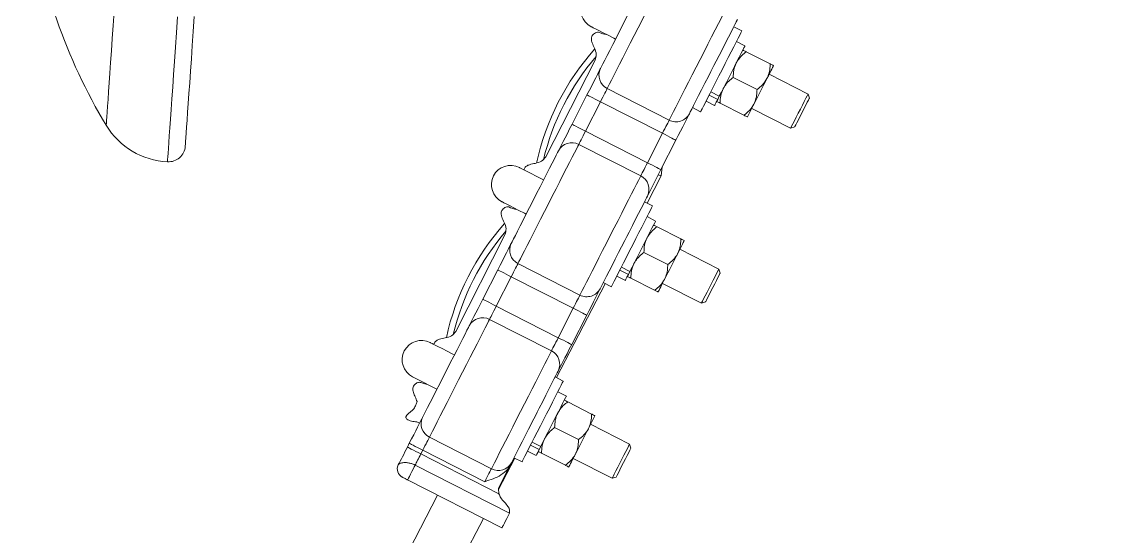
# Model space of a CAD drawing. Header units: millimetres. Extents: x 1587714 to 3094800, y -694377 to -413614.
# Drawn here: x 2355689.5 to 2356054.1, y -551231.3 to -551060.9 of the extents above; entities that cross this region are included whole.
import ezdxf

# ---------------------------------------------------------------- set-up
doc = ezdxf.new("R2010")
doc.units = ezdxf.units.MM

# ---------------------------------------------------------------- blocks, each defined once
blk = doc.blocks.new('poste RT1 vista lateral')
at = {"color": 7, "linetype": 'Continuous', "lineweight": 15}
for p, q in [((1463.4273, 7681.7324), (1460.7542, 7683.0943)), ((1464.4567, 7676.759), (1461.6278, 7678.201)), ((1464.9022, 7674.8364), (1472.778, 7670.8233)), ((1398.6631, 7640.1198), (1414.9348, 7672.0545)), ((1485.3395, 7660.8593), (1472.4682, 7667.4178)), ((1460.5779, 7666.3496), (1468.4537, 7662.3366)), ((1407.2984, 7650.8448), (1412.2529, 7660.5685)), ((1418.9392, 7662.678), (1439.4223, 7652.2419)), ((1455.4482, 7659.0788), (1452.6193, 7660.5208)), ((1455.9698, 7660.1031), (1453.1408, 7661.5441)), ((1455.9698, 7660.1031), (1455.4482, 7659.0788)), ((1485.7765, 7659.5147), (1485.3395, 7660.8593)), ((1416.7078, 7658.2987), (1411.7535, 7648.5751)), ((1416.7078, 7658.2987), (1437.191, 7647.8627)), ((1447.1346, 7656.3637), (1449.8076, 7655.0019)), ((1451.6071, 7658.5343), (1454.436, 7657.0923)), ((1456.2537, 7657.8629), (1464.1295, 7653.8498)), ((1466.7025, 7656.1015), (1479.5738, 7649.544)), ((1479.5738, 7649.544), (1480.9188, 7649.9808)), ((1411.7535, 7648.5751), (1432.2366, 7638.139)), ((1432.2366, 7638.139), (1437.191, 7647.8627)), ((1441.646, 7645.592), (1436.6916, 7635.8683)), ((1409.5221, 7644.1958), (1430.0053, 7633.7597)), ((1436.7784, 7633.7893), (1437.1489, 7636.7657)), ((1432.0908, 7624.7475), (1436.7784, 7633.7893)), ((1433.9179, 7623.8167), (1431.2449, 7625.1786)), ((1434.9474, 7618.8443), (1432.1185, 7620.2853)), ((1435.3928, 7616.9207), (1443.2686, 7612.9076)), ((1368.8476, 7582.3319), (1385.1193, 7614.2676)), ((1455.83, 7602.9437), (1442.9588, 7609.5021)), ((1431.0686, 7608.434), (1438.9444, 7604.4209)), ((1377.7991, 7592.9492), (1382.7536, 7602.6728)), ((1389.4399, 7604.7823), (1409.923, 7594.3463)), ((1425.9388, 7601.1631), (1423.1098, 7602.6051)), ((1426.4605, 7602.1874), (1423.6315, 7603.6284)), ((1426.4605, 7602.1874), (1425.9388, 7601.1631)), ((1456.2671, 7601.599), (1455.83, 7602.9437)), ((1387.2085, 7600.4031), (1382.2542, 7590.6794)), ((1387.2085, 7600.4031), (1407.6917, 7589.967)), ((1402.171, 7567.0416), (1418.2816, 7598.1143)), ((1417.6251, 7598.449), (1420.2982, 7597.0871)), ((1422.0976, 7600.6186), (1424.9266, 7599.1766)), ((1426.7443, 7599.9472), (1434.6201, 7595.9342)), ((1437.1931, 7598.1867), (1450.0644, 7591.6283)), ((1382.2542, 7590.6794), (1402.7373, 7580.2433)), ((1450.0644, 7591.6283), (1451.4094, 7592.0651)), ((1402.7373, 7580.2433), (1407.6917, 7589.967)), ((1412.1468, 7587.6963), (1407.1923, 7577.9727)), ((1380.0228, 7586.3001), (1400.506, 7575.8641)), ((1404.4085, 7565.902), (1401.7355, 7567.2638)), ((1405.438, 7560.9286), (1402.6091, 7562.3696)), ((1405.8835, 7559.005), (1413.7593, 7554.992)), ((1355.9638, 7552.4266), (1356.9066, 7551.9459)), ((1401.5592, 7550.5183), (1409.435, 7546.5052)), ((1426.3207, 7545.0289), (1413.4494, 7551.5864)), ((1360.1574, 7547.313), (1380.6406, 7536.876)), ((1352.8758, 7544.0352), (1353.5193, 7545.2979)), ((1396.4294, 7543.2484), (1393.6005, 7544.6894)), ((1396.951, 7544.2717), (1394.1221, 7545.7137)), ((1396.951, 7544.2717), (1396.4294, 7543.2484)), ((1426.7578, 7543.6833), (1426.3207, 7545.0289)), ((1357.9744, 7543.0281), (1357.3309, 7541.7645)), ((1357.3309, 7541.7645), (1383.1288, 7528.62)), ((1357.9744, 7543.0281), (1378.4575, 7532.5911)), ((1382.9779, 7530.0238), (1388.3618, 7540.4084)), ((1388.1158, 7540.5333), (1390.7889, 7539.1715)), ((1392.5883, 7542.7029), (1395.4173, 7541.2619)), ((1397.235, 7542.0315), (1405.1108, 7538.0185)), ((1407.6837, 7540.271), (1420.5551, 7533.7126)), ((1355.4524, 7538.0785), (1386.59, 7522.2123)), ((1386.8437, 7538.0366), (1382.9579, 7530.4101)), ((1384.1359, 7517.3085), (1352.9629, 7533.1919)), ((1420.5551, 7533.7126), (1421.9, 7534.1494)), ((1382.9579, 7530.4101), (1382.9479, 7530.3032)), ((1383.1288, 7528.62), (1382.9479, 7530.3032)), ((1362.8574, 7528.1508), (1310.9331, 7428.0045)), ((1386.59, 7522.2123), (1386.4051, 7521.7621)), ((1326.0251, 7420.1796), (1378.0049, 7520.4327))]:
    blk.add_line(p, q, dxfattribs=at)
at = {"color": 5, "linetype": 'Continuous', "lineweight": 15, "flags": 128}
for points in [[(1273.5753, 7638.4614), (1273.5877, 7638.6387), (1273.6248, 7639.1699), (1273.6867, 7640.054), (1273.773, 7641.288), (1273.8835, 7642.8683), (1274.0179, 7644.7918), (1274.1759, 7647.0511), (1274.3571, 7649.6413), (1274.5608, 7652.5557), (1274.7867, 7655.7839), (1275.0338, 7659.3192), (1275.3018, 7663.151), (1275.5897, 7667.268), (1275.8968, 7671.6597), (1276.2222, 7676.3136), (1276.565, 7681.2165), (1276.9243, 7686.3539)], [(1279.447, 7643.5645), (1279.4595, 7643.7428), (1279.4969, 7644.2778), (1279.5591, 7645.1676), (1279.646, 7646.4102), (1279.7573, 7648.001), (1279.8926, 7649.936), (1280.0515, 7652.2095), (1280.2336, 7654.814), (1280.4385, 7657.7427), (1280.6653, 7660.9871), (1280.9136, 7664.5377), (1281.1825, 7668.3829), (1281.4713, 7672.5132), (1281.7791, 7676.9145), (1282.105, 7681.576), (1282.4482, 7686.4827)]]:
    blk.add_lwpolyline(points, dxfattribs=at)
at = {"color": 8, "linetype": 'Continuous', "lineweight": 15, "flags": 128}
blk.add_lwpolyline([(1253.3283, 7650.5024), (1253.3407, 7650.6798), (1253.3778, 7651.2101), (1253.4396, 7652.0932), (1253.5257, 7653.3253), (1253.636, 7654.9027), (1253.7702, 7656.8215), (1253.9278, 7659.075), (1254.1083, 7661.6576), (1254.3113, 7664.5596), (1254.536, 7667.7725), (1254.7818, 7671.2878), (1255.048, 7675.0948), (1255.3337, 7679.1804), (1255.6381, 7683.5339), (1255.9602, 7688.1402)], dxfattribs=at)
at = {"color": 7, "linetype": 'Continuous', "lineweight": 15, "flags": 128}
for points in [[(1438.8046, 7701.6661), (1438.3697, 7700.8126), (1437.7819, 7699.6586), (1437.0506, 7698.2234), (1436.1879, 7696.5306), (1435.2077, 7694.607), (1434.126, 7692.4841), (1432.9605, 7690.1963), (1431.7301, 7687.7816), (1430.4549, 7685.2791), (1429.1557, 7682.729), (1427.8537, 7680.1732), (1426.5699, 7677.6545), (1425.3255, 7675.2121), (1424.1405, 7672.8861), (1423.0345, 7670.7156), (1422.0254, 7668.7348), (1421.1297, 7666.9772), (1420.3617, 7665.4704), (1419.7343, 7664.2382), (1419.2576, 7663.3027), (1418.9392, 7662.678)], [(1416.7163, 7669.3289), (1417.0173, 7669.9193), (1417.4846, 7670.8367), (1418.1081, 7672.0603), (1418.8739, 7673.5632), (1419.7648, 7675.3123), (1420.7614, 7677.2683), (1421.8413, 7679.3873), (1422.9809, 7681.6237), (1424.1546, 7683.9278), (1425.3365, 7686.2471), (1426.5005, 7688.5312), (1427.6207, 7690.7303), (1428.6723, 7692.7941), (1429.6319, 7694.6766), (1430.4783, 7696.3379), (1431.1927, 7697.7408), (1431.7593, 7698.8528), (1432.1656, 7699.65)], [(1439.4223, 7652.2419), (1439.7407, 7652.8666), (1440.2174, 7653.8022), (1440.8448, 7655.0333), (1441.6127, 7656.5402), (1442.5085, 7658.2987), (1443.5176, 7660.2786), (1444.6237, 7662.4501), (1445.8086, 7664.7751), (1447.053, 7667.2175), (1448.3367, 7669.7371), (1449.6388, 7672.292), (1450.9381, 7674.8421), (1452.2132, 7677.3446), (1453.4436, 7679.7602), (1454.6091, 7682.0471), (1455.6908, 7684.17), (1456.6709, 7686.0936), (1457.5338, 7687.7873), (1458.265, 7689.2226), (1458.8528, 7690.3756), (1459.2876, 7691.2291)], [(1461.9946, 7685.529), (1461.9264, 7685.3945), (1461.8619, 7685.2686), (1461.8014, 7685.1494), (1461.7447, 7685.0379), (1461.6922, 7684.9349), (1461.6436, 7684.8395), (1461.5991, 7684.7527), (1461.5588, 7684.6735)], [(1413.6393, 7683.1391), (1413.8017, 7683.0561), (1414.2866, 7682.8091), (1415.0868, 7682.4009), (1416.1908, 7681.8392), (1417.5823, 7681.1297), (1419.2413, 7680.2847), (1421.1434, 7679.3158), (1421.6684, 7679.0478)], [(1463.4273, 7681.7324), (1463.3494, 7681.5798), (1463.1137, 7681.1173), (1462.7258, 7680.3553), (1462.1947, 7679.3129), (1461.5329, 7678.014), (1460.7559, 7676.4891), (1459.8818, 7674.7744), (1458.9313, 7672.9081), (1457.9265, 7670.9359), (1456.891, 7668.9045), (1455.8491, 7666.8589), (1454.8252, 7664.8495), (1453.8433, 7662.9231), (1452.9265, 7661.1235), (1452.0962, 7659.4937), (1451.3719, 7658.0718), (1450.7704, 7656.8921), (1450.306, 7655.9803), (1449.9896, 7655.3595), (1449.8286, 7655.0429), (1449.8076, 7655.0019)], [(1461.5588, 7684.6735), (1461.1525, 7683.8763), (1460.5859, 7682.7643), (1459.8715, 7681.3614), (1459.025, 7679.7001), (1458.0655, 7677.8176), (1457.0138, 7675.7529), (1455.8937, 7673.5547), (1454.9643, 7671.7312)], [(1416.0276, 7681.3529), (1417.4382, 7680.773), (1418.6394, 7680.5909)], [(1464.4567, 7676.759), (1464.3799, 7676.6083), (1464.1431, 7676.1439), (1463.7545, 7675.3809), (1463.2263, 7674.3443), (1462.5757, 7673.0673), (1461.8238, 7671.592), (1460.9949, 7669.965), (1460.116, 7668.2398), (1459.2152, 7666.4727), (1458.3221, 7664.7189), (1457.4652, 7663.0375), (1456.6726, 7661.4821), (1455.9698, 7660.1031)], [(1454.9643, 7671.7312), (1454.218, 7670.2664), (1453.2322, 7668.3314)], [(1412.2529, 7660.5685), (1413.0364, 7662.1068), (1413.7965, 7663.5983), (1414.5102, 7664.9992), (1415.1561, 7666.2667), (1415.7148, 7667.3634), (1416.1696, 7668.256), (1416.5068, 7668.9179), (1416.7163, 7669.3289)], [(1453.2322, 7668.3314), (1452.374, 7666.6472), (1451.2345, 7664.4108), (1450.1546, 7662.2908), (1449.158, 7660.3358), (1448.2671, 7658.5867), (1447.5012, 7657.0837), (1446.8778, 7655.8602), (1446.4105, 7654.9428), (1446.1095, 7654.3524)], [(1473.9096, 7670.2464), (1473.8726, 7670.1739), (1473.7622, 7669.9574), (1473.5804, 7669.6007), (1473.3302, 7669.1096), (1473.016, 7668.4926), (1472.6431, 7667.7611), (1472.2177, 7666.9266), (1471.7475, 7666.0035)], [(1467.4231, 7657.5167), (1467.9305, 7658.5124), (1468.4661, 7659.5633), (1469.0209, 7660.6524), (1469.5854, 7661.7596), (1470.1497, 7662.8678), (1470.7045, 7663.9559), (1471.2401, 7665.0078), (1471.7475, 7666.0035)], [(1416.7078, 7658.2987), (1415.8388, 7658.7422), (1415.003, 7659.1675), (1414.2328, 7659.5604), (1413.5577, 7659.9038), (1413.0036, 7660.1861), (1412.592, 7660.3959), (1412.3384, 7660.5256), (1412.2529, 7660.5685)], [(1418.9392, 7662.678), (1418.8345, 7662.473), (1418.666, 7662.142), (1418.4386, 7661.6957), (1418.1592, 7661.1474), (1417.8364, 7660.5132), (1417.4796, 7659.8132), (1417.0995, 7659.0674), (1416.7078, 7658.2987)], [(1479.5738, 7649.544), (1479.6576, 7649.708), (1479.904, 7650.1915), (1480.2988, 7650.9669), (1480.8189, 7651.9873), (1481.4344, 7653.1956), (1482.1091, 7654.5193), (1482.8041, 7655.8831), (1483.4789, 7657.2077), (1484.0943, 7658.416), (1484.6144, 7659.4365), (1485.0093, 7660.2118), (1485.2557, 7660.6953), (1485.3395, 7660.8593), (1485.3395, 7660.8593)], [(1455.4482, 7659.0788), (1454.9717, 7658.1442), (1454.6402, 7657.4929), (1454.4643, 7657.1476), (1454.436, 7657.0923)], [(1465.261, 7653.2729), (1465.2981, 7653.3453), (1465.4084, 7653.5618), (1465.5902, 7653.9195), (1465.8404, 7654.4096), (1466.1546, 7655.0267), (1466.5276, 7655.7591), (1466.9529, 7656.5936), (1467.4231, 7657.5167)], [(1485.7765, 7659.5147), (1485.6938, 7659.3516), (1485.4511, 7658.8757), (1485.0651, 7658.1185), (1484.5621, 7657.1314), (1483.9763, 7655.9813), (1483.3476, 7654.7472), (1482.719, 7653.5141), (1482.1332, 7652.364), (1481.6302, 7651.377), (1481.2442, 7650.6197), (1481.0016, 7650.1429), (1480.9188, 7649.9808), (1480.9188, 7649.9808)], [(1446.1095, 7654.3524), (1445.9, 7653.9414), (1445.5628, 7653.2795), (1445.108, 7652.3869), (1444.5493, 7651.2902), (1443.9033, 7650.0227), (1443.1897, 7648.6218), (1442.4296, 7647.1303), (1441.646, 7645.592)], [(1402.835, 7642.0853), (1403.0444, 7642.4963), (1403.3817, 7643.1582), (1403.8364, 7644.0508), (1404.3952, 7645.1476), (1405.0412, 7646.415), (1405.7549, 7647.8159), (1406.5148, 7649.3075), (1407.2984, 7650.8448)], [(1411.7535, 7648.5751), (1410.8843, 7649.0185), (1410.0486, 7649.4439), (1409.2783, 7649.8368), (1408.6033, 7650.1801), (1408.0493, 7650.4624), (1407.6375, 7650.6722), (1407.384, 7650.8019), (1407.2984, 7650.8448)], [(1437.191, 7647.8627), (1437.5827, 7648.6313), (1437.9627, 7649.3771), (1438.3194, 7650.0771), (1438.6423, 7650.7103), (1438.9216, 7651.2587), (1439.1491, 7651.705), (1439.3177, 7652.036), (1439.4223, 7652.2419)], [(1411.7535, 7648.5751), (1411.3618, 7647.8064), (1410.9818, 7647.0606), (1410.625, 7646.3606), (1410.3021, 7645.7264), (1410.0228, 7645.179), (1409.7954, 7644.7327), (1409.6268, 7644.4018), (1409.5221, 7644.1958)], [(1441.646, 7645.592), (1441.5605, 7645.6358), (1441.3069, 7645.7646), (1440.8951, 7645.9744), (1440.3412, 7646.2567), (1439.6661, 7646.601), (1438.8959, 7646.9939), (1438.0601, 7647.4192), (1437.191, 7647.8627)], [(1387.217, 7611.4333), (1387.5104, 7612.0093), (1387.964, 7612.8991), (1388.568, 7614.0845), (1389.3096, 7615.5398), (1390.173, 7617.2345), (1391.1398, 7619.1323), (1392.1895, 7621.1922), (1393.2995, 7623.3704), (1394.4463, 7625.622), (1395.6056, 7627.8965), (1396.7524, 7630.1472), (1397.8625, 7632.3264), (1398.9121, 7634.3863), (1399.8789, 7636.2841), (1400.7424, 7637.9788), (1401.484, 7639.4341), (1402.088, 7640.6195), (1402.5416, 7641.5093), (1402.835, 7642.0853)], [(1409.5221, 7644.1958), (1409.2086, 7643.5807), (1408.7405, 7642.6623), (1408.1251, 7641.454), (1407.3723, 7639.9767), (1406.4941, 7638.2535), (1405.5043, 7636.3108), (1404.4188, 7634.1803), (1403.2547, 7631.8953), (1402.0307, 7629.493), (1400.7661, 7627.0115), (1399.481, 7624.4891), (1398.1959, 7621.9676), (1396.9314, 7619.4851), (1395.7073, 7617.0828), (1394.5432, 7614.7988), (1393.4577, 7612.6683), (1392.4679, 7610.7256), (1391.5897, 7609.0014), (1390.8369, 7607.5242), (1390.2215, 7606.3168), (1389.7534, 7605.3975), (1389.4399, 7604.7823)], [(1430.0053, 7633.7597), (1430.1099, 7633.9648), (1430.2785, 7634.2957), (1430.5059, 7634.742), (1430.7852, 7635.2904), (1431.1081, 7635.9236), (1431.4649, 7636.6246), (1431.8449, 7637.3694), (1432.2366, 7638.139)], [(1436.6916, 7635.8683), (1436.606, 7635.9122), (1436.3524, 7636.0419), (1435.9408, 7636.2517), (1435.3867, 7636.534), (1434.7116, 7636.8773), (1433.9414, 7637.2702), (1433.1058, 7637.6956), (1432.2366, 7638.139)], [(1397.9247, 7632.4484), (1397.3996, 7632.7155), (1395.4976, 7633.6854), (1393.8387, 7634.5303), (1392.4471, 7635.2389), (1391.3432, 7635.8016), (1390.5429, 7636.2097), (1390.058, 7636.4567), (1389.8956, 7636.5397)], [(1436.6916, 7635.8683), (1435.908, 7634.331), (1435.1479, 7632.8394), (1434.4342, 7631.4385), (1433.7884, 7630.1711), (1433.2296, 7629.0743), (1432.7748, 7628.1817), (1432.4376, 7627.5198), (1432.2282, 7627.1088)], [(1409.923, 7594.3463), (1410.2365, 7594.9614), (1410.7047, 7595.8798), (1411.32, 7597.0871), (1412.0728, 7598.5653), (1412.9511, 7600.2886), (1413.9409, 7602.2313), (1415.0264, 7604.3618), (1416.1905, 7606.6468), (1417.4145, 7609.0491), (1418.6791, 7611.5305), (1419.9641, 7614.053), (1421.2491, 7616.5745), (1422.5138, 7619.0569), (1423.7378, 7621.4592), (1424.9019, 7623.7433), (1425.9874, 7625.8738), (1426.9772, 7627.8164), (1427.8554, 7629.5407), (1428.6082, 7631.0179), (1429.2236, 7632.2253), (1429.6917, 7633.1446), (1430.0053, 7633.7597)], [(1432.2282, 7627.1088), (1431.9348, 7626.5328), (1431.4812, 7625.643), (1430.8772, 7624.4576), (1430.1356, 7623.0013), (1429.2721, 7621.3076), (1428.3053, 7619.4098), (1427.2557, 7617.3499), (1426.1456, 7615.1707), (1425.3854, 7613.6792)], [(1384.1299, 7625.2234), (1384.2923, 7625.1404), (1384.7773, 7624.8934), (1385.5775, 7624.4862), (1386.6814, 7623.9235), (1388.073, 7623.214), (1389.7318, 7622.3691), (1391.6339, 7621.4001), (1392.1591, 7621.1321)], [(1433.9179, 7623.8167), (1433.84, 7623.6641), (1433.6044, 7623.2016), (1433.2164, 7622.4406), (1432.6853, 7621.3982), (1432.0235, 7620.0993), (1431.2465, 7618.5744), (1430.3724, 7616.8587), (1429.4218, 7614.9933), (1428.417, 7613.0211), (1427.3816, 7610.9889), (1426.3397, 7608.9442), (1425.3158, 7606.9348), (1424.334, 7605.0074), (1423.4172, 7603.2078), (1422.5867, 7601.578), (1421.8624, 7600.157), (1421.261, 7598.9764), (1420.7967, 7598.0647), (1420.4802, 7597.4438), (1420.3191, 7597.1282), (1420.2982, 7597.0871)], [(1434.9474, 7618.8443), (1434.8704, 7618.6926), (1434.6338, 7618.2282), (1434.2451, 7617.4653), (1433.7168, 7616.4286), (1433.0663, 7615.1516), (1432.3145, 7613.6763), (1431.4856, 7612.0493), (1430.6066, 7610.3241), (1429.7059, 7608.557), (1428.8127, 7606.8041), (1427.9559, 7605.1219), (1427.1632, 7603.5664), (1426.4605, 7602.1874)], [(1425.3854, 7613.6792), (1424.7086, 7612.3507), (1423.6731, 7610.3184)], [(1382.7536, 7602.6728), (1383.5371, 7604.2111), (1384.2972, 7605.7026), (1385.0108, 7607.1036), (1385.6568, 7608.371), (1386.2155, 7609.4677), (1386.6703, 7610.3604), (1387.0075, 7611.0222), (1387.217, 7611.4333)], [(1423.6731, 7610.3184), (1422.6927, 7608.3939), (1421.5826, 7606.2157), (1420.533, 7604.1558), (1419.5662, 7602.258), (1418.7028, 7600.5633), (1417.9611, 7599.108), (1417.3572, 7597.9226), (1416.9036, 7597.0328), (1416.6102, 7596.4568)], [(1444.4003, 7612.3316), (1444.3632, 7612.2582), (1444.2529, 7612.0417), (1444.071, 7611.685), (1443.8209, 7611.1939), (1443.5067, 7610.5778), (1443.1337, 7609.8454), (1442.7084, 7609.0109), (1442.238, 7608.0878)], [(1437.9138, 7599.601), (1438.4211, 7600.5967), (1438.9568, 7601.6476), (1439.5115, 7602.7367), (1440.0759, 7603.8439), (1440.6404, 7604.9521), (1441.1952, 7606.0412), (1441.7308, 7607.0921), (1442.238, 7608.0878)], [(1387.2085, 7600.4031), (1386.3394, 7600.8465), (1385.5037, 7601.2719), (1384.7335, 7601.6648), (1384.0584, 7602.0081), (1383.5043, 7602.2904), (1383.0926, 7602.5002), (1382.8392, 7602.6299), (1382.7536, 7602.6728)], [(1389.4399, 7604.7823), (1389.3352, 7604.5773), (1389.1667, 7604.2464), (1388.9392, 7603.8001), (1388.6599, 7603.2517), (1388.337, 7602.6175), (1387.9803, 7601.9175), (1387.6003, 7601.1717), (1387.2085, 7600.4031)], [(1450.0644, 7591.6283), (1450.1482, 7591.7923), (1450.3946, 7592.2759), (1450.7894, 7593.0512), (1451.3096, 7594.0716), (1451.925, 7595.2799), (1452.5997, 7596.6046), (1453.2947, 7597.9683), (1453.9695, 7599.292), (1454.5849, 7600.5003), (1455.1051, 7601.5208), (1455.4998, 7602.2961), (1455.7464, 7602.7796), (1455.83, 7602.9437), (1455.83, 7602.9437)], [(1456.2671, 7601.599), (1456.1843, 7601.4369), (1455.9417, 7600.96), (1455.5557, 7600.2028), (1455.0527, 7599.2157), (1454.4669, 7598.0656), (1453.8383, 7596.8325), (1453.2096, 7595.5985), (1452.6238, 7594.4483), (1452.1208, 7593.4613), (1451.7348, 7592.7041), (1451.4921, 7592.2272), (1451.4094, 7592.0651), (1451.4094, 7592.0651)], [(1425.9388, 7601.1631), (1425.4624, 7600.2285), (1425.1308, 7599.5781), (1424.955, 7599.2329), (1424.9266, 7599.1766)], [(1435.7517, 7595.3572), (1435.7887, 7595.4306), (1435.8991, 7595.6471), (1436.0809, 7596.0038), (1436.331, 7596.4949), (1436.6453, 7597.111), (1437.0182, 7597.8434), (1437.4436, 7598.6779), (1437.9138, 7599.601)], [(1407.6917, 7589.967), (1408.0834, 7590.7357), (1408.4633, 7591.4814), (1408.8201, 7592.1814), (1409.143, 7592.8147), (1409.4223, 7593.363), (1409.6497, 7593.8094), (1409.8184, 7594.1403), (1409.923, 7594.3463)], [(1416.6102, 7596.4568), (1416.4007, 7596.0457), (1416.0635, 7595.3839), (1415.6087, 7594.4912), (1415.05, 7593.3945), (1414.404, 7592.1271), (1413.6903, 7590.7261), (1412.9303, 7589.2346), (1412.1468, 7587.6963)], [(1373.3357, 7584.1897), (1373.5451, 7584.6007), (1373.8824, 7585.2625), (1374.3371, 7586.1552), (1374.8959, 7587.2519), (1375.5418, 7588.5193), (1376.2555, 7589.9203), (1377.0155, 7591.4118), (1377.7991, 7592.9492)], [(1382.2542, 7590.6794), (1381.385, 7591.1229), (1380.5493, 7591.5482), (1379.779, 7591.9411), (1379.104, 7592.2844), (1378.5499, 7592.5667), (1378.1383, 7592.7765), (1377.8847, 7592.9062), (1377.7991, 7592.9492)], [(1382.2542, 7590.6794), (1381.8625, 7589.9107), (1381.4824, 7589.165), (1381.1256, 7588.465), (1380.8028, 7587.8308), (1380.5235, 7587.2834), (1380.2961, 7586.8371), (1380.1275, 7586.5061), (1380.0228, 7586.3001)], [(1412.1468, 7587.6963), (1412.061, 7587.7402), (1411.8076, 7587.8689), (1411.3959, 7588.0787), (1410.8419, 7588.361), (1410.1668, 7588.7053), (1409.3966, 7589.0982), (1408.5608, 7589.5236), (1407.6917, 7589.967)], [(1357.8864, 7553.8685), (1358.2926, 7554.6658), (1358.8592, 7555.7778), (1359.5737, 7557.1806), (1360.4202, 7558.841), (1361.3797, 7560.7245), (1362.4312, 7562.7882), (1363.5514, 7564.9874), (1364.7154, 7567.2715), (1365.8974, 7569.5908), (1367.0711, 7571.8949), (1368.2106, 7574.1313), (1369.2905, 7576.2503), (1370.2871, 7578.2063), (1371.1781, 7579.9553), (1371.9439, 7581.4583), (1372.5674, 7582.6819), (1373.0347, 7583.5993), (1373.3357, 7584.1897)], [(1380.0228, 7586.3001), (1379.7044, 7585.6755), (1379.2277, 7584.7399), (1378.6003, 7583.5087), (1377.8324, 7582.0019), (1376.9366, 7580.2433), (1375.9275, 7578.2626), (1374.8215, 7576.092), (1373.6366, 7573.7669), (1372.3921, 7571.3246), (1371.1084, 7568.805), (1369.8064, 7566.2491), (1368.5071, 7563.7), (1367.2319, 7561.1966), (1366.0016, 7558.7819), (1364.836, 7556.495), (1363.7543, 7554.3721), (1362.7741, 7552.4476), (1361.9114, 7550.7548), (1361.1801, 7549.3195), (1360.5923, 7548.1656), (1360.1574, 7547.313)], [(1400.506, 7575.8641), (1400.6106, 7576.0691), (1400.7792, 7576.4), (1401.0065, 7576.8464), (1401.286, 7577.3947), (1401.6088, 7578.028), (1401.9656, 7578.7289), (1402.3456, 7579.4737), (1402.7373, 7580.2433)], [(1407.1923, 7577.9727), (1407.1067, 7578.0165), (1406.8531, 7578.1462), (1406.4415, 7578.356), (1405.8874, 7578.6383), (1405.2124, 7578.9816), (1404.4421, 7579.3746), (1403.6064, 7579.7999), (1402.7373, 7580.2433)], [(1361.567, 7578.0222), (1361.0335, 7578.294), (1360.5487, 7578.541), (1360.3862, 7578.624)], [(1368.4153, 7574.5327), (1367.8902, 7574.8007), (1365.9882, 7575.7697), (1364.3293, 7576.6146), (1362.9378, 7577.3242), (1361.8798, 7577.863)], [(1407.1923, 7577.9727), (1406.4087, 7576.4353), (1405.6487, 7574.9438), (1404.935, 7573.5428), (1404.2891, 7572.2754), (1403.7303, 7571.1787), (1403.2756, 7570.286), (1402.9383, 7569.6242), (1402.7289, 7569.2132)], [(1380.6406, 7536.876), (1381.0754, 7537.7295), (1381.6633, 7538.8825), (1382.3945, 7540.3178), (1383.2572, 7542.0115), (1384.2375, 7543.9351), (1385.3192, 7546.0579), (1386.4847, 7548.3458), (1387.715, 7550.7605), (1388.9902, 7553.2629), (1390.2895, 7555.8131), (1391.5915, 7558.368), (1392.8753, 7560.8876), (1394.1197, 7563.3299), (1395.3046, 7565.6559), (1396.4107, 7567.8265), (1397.4198, 7569.8063), (1398.3155, 7571.5649), (1399.0834, 7573.0717), (1399.7108, 7574.3029), (1400.1876, 7575.2394), (1400.506, 7575.8641)], [(1402.7289, 7569.2132), (1402.4279, 7568.6228), (1401.9606, 7567.7054), (1401.337, 7566.4818), (1400.5713, 7564.9788), (1399.6803, 7563.2298), (1398.6837, 7561.2738), (1397.6037, 7559.1547), (1396.4643, 7556.9184), (1395.8111, 7555.6357)], [(1354.6205, 7567.3077), (1354.783, 7567.2257), (1355.2678, 7566.9787), (1356.0681, 7566.5705), (1357.1721, 7566.0079), (1358.5636, 7565.2993), (1360.2225, 7564.4534), (1362.1245, 7563.4844), (1362.6496, 7563.2174)], [(1357.2878, 7565.4204), (1358.6239, 7564.9369), (1359.5314, 7564.8062)], [(1404.4085, 7565.902), (1404.3307, 7565.7485), (1404.095, 7565.2859), (1403.7071, 7564.5249), (1403.1759, 7563.4825), (1402.5142, 7562.1836), (1401.737, 7560.6587), (1400.863, 7558.943), (1399.9124, 7557.0776), (1398.9077, 7555.1054), (1397.8722, 7553.0732), (1396.8303, 7551.0285), (1395.8065, 7549.0191), (1394.8246, 7547.0917), (1393.9077, 7545.2921), (1393.0774, 7543.6633), (1392.353, 7542.2413), (1391.7516, 7541.0607), (1391.2873, 7540.1499), (1390.9709, 7539.5281), (1390.8098, 7539.2125), (1390.7889, 7539.1715)], [(1405.438, 7560.9286), (1405.361, 7560.7769), (1405.1244, 7560.3125), (1404.7356, 7559.5496), (1404.2075, 7558.5139), (1403.5569, 7557.2369), (1402.805, 7555.7606), (1401.9762, 7554.1346), (1401.0971, 7552.4094), (1400.1965, 7550.6413), (1399.3033, 7548.8884), (1398.4465, 7547.2071), (1397.6539, 7545.6507), (1396.951, 7544.2717)], [(1395.8111, 7555.6357), (1395.1991, 7554.435), (1394.1574, 7552.3903), (1394.1092, 7552.2959)], [(1414.8908, 7554.4159), (1414.8539, 7554.3435), (1414.7435, 7554.127), (1414.5617, 7553.7694), (1414.3115, 7553.2792), (1413.9972, 7552.6621), (1413.6242, 7551.9297), (1413.199, 7551.0952), (1412.7287, 7550.1721)], [(1353.5193, 7545.2979), (1354.2506, 7546.7331), (1354.9629, 7548.1312), (1355.6374, 7549.4549), (1356.2566, 7550.6699), (1356.8042, 7551.7447), (1357.2659, 7552.6507), (1357.6298, 7553.365), (1357.8864, 7553.8685)], [(1394.1092, 7552.2959), (1394.1086, 7552.295), (1392.9446, 7550.01), (1391.8244, 7547.8117), (1390.7729, 7545.748), (1389.8133, 7543.8645), (1388.9669, 7542.2032), (1388.2524, 7540.8013), (1387.6858, 7539.6893), (1387.2796, 7538.892)], [(1360.1574, 7547.313), (1360.0293, 7547.0612), (1359.8474, 7546.7036), (1359.6165, 7546.2506), (1359.3428, 7545.7137), (1359.0332, 7545.1062), (1358.6959, 7544.4443), (1358.34, 7543.7453), (1357.9744, 7543.0281)], [(1408.4044, 7541.6853), (1408.9118, 7542.681), (1409.4474, 7543.7319), (1410.0022, 7544.821), (1410.5665, 7545.9292), (1411.131, 7547.0364), (1411.6858, 7548.1255), (1412.2214, 7549.1765), (1412.7287, 7550.1721)], [(1349.8698, 7538.1348), (1350.1894, 7538.7623), (1350.5309, 7539.4328), (1350.8918, 7540.1413), (1351.2687, 7540.8804), (1351.6589, 7541.6462), (1352.059, 7542.4321), (1352.4657, 7543.2303), (1352.8758, 7544.0352)], [(1357.3309, 7541.7645), (1356.4617, 7542.208), (1355.6261, 7542.6333), (1354.8557, 7543.0262), (1354.1806, 7543.3705), (1353.6267, 7543.6528), (1353.2149, 7543.8626), (1352.9615, 7543.9913), (1352.8758, 7544.0352)], [(1357.9744, 7543.0281), (1357.1052, 7543.4706), (1356.2694, 7543.8969), (1355.4992, 7544.2889), (1354.8241, 7544.6332), (1354.2702, 7544.9154), (1353.8584, 7545.1252), (1353.6049, 7545.254), (1353.5193, 7545.2979)], [(1396.4294, 7543.2484), (1395.953, 7542.3129), (1395.6215, 7541.6625), (1395.4455, 7541.3172), (1395.4173, 7541.2619)], [(1420.5551, 7533.7126), (1420.6387, 7533.8776), (1420.8853, 7534.3611), (1421.28, 7535.1355), (1421.8002, 7536.1569), (1422.4156, 7537.3642), (1423.0904, 7538.6889), (1423.7854, 7540.0527), (1424.4601, 7541.3773), (1425.0755, 7542.5847), (1425.5957, 7543.606), (1425.9905, 7544.3804), (1426.2369, 7544.8639), (1426.3207, 7545.0289), (1426.3207, 7545.0289)], [(1426.7578, 7543.6833), (1426.6749, 7543.5212), (1426.4323, 7543.0453), (1426.0463, 7542.2871), (1425.5433, 7541.3001), (1424.9575, 7540.1509), (1424.3289, 7538.9168), (1423.7003, 7537.6828), (1423.1145, 7536.5336), (1422.6114, 7535.5456), (1422.2254, 7534.7884), (1421.9828, 7534.3125), (1421.9, 7534.1494), (1421.9, 7534.1494)], [(1357.3309, 7541.7645), (1357.0549, 7541.2238), (1356.7831, 7540.6897), (1356.5194, 7540.1719), (1356.2676, 7539.6788), (1356.0318, 7539.2153), (1355.8152, 7538.79), (1355.621, 7538.4095), (1355.4524, 7538.0785)], [(1406.2423, 7537.4424), (1406.2793, 7537.5149), (1406.3897, 7537.7314), (1406.5715, 7538.0881), (1406.8217, 7538.5792), (1407.1359, 7539.1963), (1407.5088, 7539.9277), (1407.9341, 7540.7622), (1408.4044, 7541.6853)], [(1355.4524, 7538.0785), (1355.1566, 7537.4978), (1354.7774, 7536.7539), (1354.3528, 7535.9204), (1353.9253, 7535.0811), (1353.5379, 7534.3211), (1353.2296, 7533.7155), (1353.0312, 7533.3264), (1352.9629, 7533.1919)], [(1378.4575, 7532.5911), (1378.8231, 7533.3083), (1379.1791, 7534.0073), (1379.5163, 7534.6692), (1379.8258, 7535.2767), (1380.0996, 7535.8145), (1380.3305, 7536.2675), (1380.5124, 7536.6242), (1380.6406, 7536.876)], [(1387.2796, 7538.892), (1387.2392, 7538.8129), (1387.1947, 7538.7251), (1387.1462, 7538.6307), (1387.0935, 7538.5268), (1387.037, 7538.4161), (1386.9764, 7538.2969), (1386.9119, 7538.1711), (1386.8437, 7538.0366)], [(1386.4051, 7521.7621), (1386.0799, 7521.1241), (1385.7068, 7520.3917), (1385.3167, 7519.6259), (1384.9414, 7518.8897), (1384.6118, 7518.2431), (1384.3549, 7517.7386), (1384.1918, 7517.4181), (1384.1359, 7517.3085)]]:
    blk.add_lwpolyline(points, dxfattribs=at)
at = {"color": 5, "linetype": 'Continuous', "lineweight": 15}
for centre, radius, start, end in [((1407.2726, 7743.7826), 180, 186.657221, 211.213083), ((1274.7507, 7663.4815), 25.0474, 211.209971, 267.310398), ((1273.9604, 7643.9482), 5.5, 265.984922, 356)]:
    blk.add_arc(centre, radius, start, end, dxfattribs=at)
at = {"color": 7, "linetype": 'Continuous', "lineweight": 15}
for centre, radius, start, end in [((1416.5221, 7688.7968), 6.35, 63, 243), ((1477.2236, 7620.2043), 83.5672, 138.304444, 167.695556), ((1477.2236, 7620.2043), 81.5672, 139.408206, 166.591794), ((1421.1543, 7667.1153), 4.9595, 153.490342, 243.471341), ((1441.711, 7656.6396), 4.9576, 242.505601, 332.525982), ((1407.2338, 7639.7968), 4.9586, 62.517598, 152.513984), ((1387.0128, 7630.8814), 6.35, 63, 243), ((1427.7901, 7629.3225), 4.9595, 333.490342, 63.471341), ((1389.3967, 7628.4379), 5.748, 238.406196, 266.900801), ((1447.4081, 7562.4165), 83.5672, 138.304444, 167.695556), ((1447.4081, 7562.4165), 81.5672, 139.408206, 166.591794), ((1391.655, 7609.2196), 4.9595, 153.490342, 243.471341), ((1412.2117, 7598.7439), 4.9576, 242.505601, 332.525982), ((1377.7346, 7581.9011), 4.9586, 62.517598, 152.513984), ((1357.5034, 7572.966), 6.35, 63, 243), ((1398.2907, 7571.4267), 4.9596, 333.491829, 63.469854), ((1362.3021, 7551.7271), 4.9076, 154.128674, 244.086793), ((1352.5428, 7536.7733), 3, 153, 243), ((1382.9515, 7541.2052), 4.9074, 241.906536, 331.877408)]:
    blk.add_arc(centre, radius, start, end, dxfattribs=at)
for points, knots in [([(1416.0276, 7681.3529), (1415.798, 7681.335), (1415.325, 7681.2983), (1414.6917, 7680.9441), (1414.1675, 7680.4831), (1413.7324, 7679.8066), (1413.6364, 7678.8552), (1414.0156, 7677.5511), (1414.7537, 7676.0196), (1415.5448, 7674.0572), (1415.133, 7672.7051), (1414.9348, 7672.0545)], [0, 0, 0, 0, 0.06258999, 0.12895303, 0.19445664, 0.25346979, 0.34554028, 0.4460875, 0.62251225, 0.81836, 1, 1, 1, 1]), ([(1461.6085, 7671.1695), (1461.9542, 7671.7416), (1462.658, 7672.9064), (1463.8824, 7674.0532), (1464.6723, 7674.6598), (1464.9022, 7674.8364)], [0, 0, 0, 0, 0.40629858, 0.82721176, 1, 1, 1, 1]), ([(1463.7707, 7675.4124), (1463.7719, 7675.4118), (1463.7797, 7675.408), (1463.9656, 7675.3128), (1464.418, 7675.0822), (1464.7825, 7674.8972), (1464.9022, 7674.8364)], [0, 0, 0, 0, 0.06654755, 0.43530071, 0.81457574, 1, 1, 1, 1]), ([(1460.5779, 7666.3496), (1460.6169, 7667.161), (1460.6962, 7668.8131), (1461.217, 7670.3953), (1461.5984, 7671.1495), (1461.6085, 7671.1695)], [0, 0, 0, 0, 0.48434023, 0.98631748, 1, 1, 1, 1]), ([(1471.7475, 7666.0035), (1472.0071, 7666.6192), (1472.5357, 7667.873), (1472.7445, 7669.5377), (1472.7705, 7670.5335), (1472.778, 7670.8233)], [0, 0, 0, 0, 0.40620982, 0.8271976, 1, 1, 1, 1]), ([(1473.9096, 7670.2464), (1473.9084, 7670.2469), (1473.9006, 7670.2508), (1473.7147, 7670.3462), (1473.262, 7670.576), (1472.8977, 7670.7622), (1472.778, 7670.8233)], [0, 0, 0, 0, 0.06654577, 0.4352891, 0.81455929, 1, 1, 1, 1]), ([(1457.2843, 7662.6828), (1457.6299, 7663.2549), (1458.3336, 7664.4197), (1459.5582, 7665.5664), (1460.3481, 7666.1731), (1460.5779, 7666.3496)], [0, 0, 0, 0, 0.40629727, 0.827222658, 1, 1, 1, 1]), ([(1468.4537, 7662.3366), (1469.087, 7662.845), (1470.3768, 7663.8804), (1471.3528, 7665.2298), (1471.7372, 7665.9834), (1471.7475, 7666.0035)], [0, 0, 0, 0, 0.484280555, 0.986285046, 1, 1, 1, 1]), ([(1456.2537, 7657.8629), (1456.2926, 7658.6741), (1456.3719, 7660.3261), (1456.8931, 7661.9091), (1457.2742, 7662.6628), (1457.2843, 7662.6828)], [0, 0, 0, 0, 0.48434531, 0.98630712, 1, 1, 1, 1]), ([(1467.4231, 7657.5167), (1467.6827, 7658.1324), (1468.2113, 7659.3862), (1468.4204, 7661.0509), (1468.4462, 7662.0468), (1468.4537, 7662.3366)], [0, 0, 0, 0, 0.40621309, 0.82719687, 1, 1, 1, 1]), ([(1455.1222, 7658.4389), (1455.1234, 7658.4383), (1455.1312, 7658.4345), (1455.3171, 7658.3393), (1455.7695, 7658.1087), (1456.134, 7657.9237), (1456.2537, 7657.8629)], [0, 0, 0, 0, 0.06654755, 0.43530071, 0.81457574, 1, 1, 1, 1]), ([(1464.1295, 7653.8498), (1464.7628, 7654.3582), (1466.0525, 7655.3933), (1467.0288, 7656.7437), (1467.4129, 7657.4967), (1467.4231, 7657.5167)], [0, 0, 0, 0, 0.4842908, 0.98627457, 1, 1, 1, 1]), ([(1465.261, 7653.2729), (1465.2599, 7653.2735), (1465.252, 7653.2773), (1465.0662, 7653.3727), (1464.6135, 7653.6025), (1464.2492, 7653.7887), (1464.1295, 7653.8498)], [0, 0, 0, 0, 0.06654577, 0.4352891, 0.81455929, 1, 1, 1, 1]), ([(1391.4406, 7635.752), (1391.4756, 7635.9081), (1391.5868, 7636.4036), (1392.2328, 7637.0788), (1393.5137, 7637.6023), (1395.2305, 7637.9162), (1397.351, 7638.4044), (1398.2375, 7639.5633), (1398.6631, 7640.1198)], [0, 0, 0, 0, 0.05385468, 0.17097544, 0.29643703, 0.51916672, 0.76912462, 1, 1, 1, 1]), ([(1436.7784, 7633.7893), (1436.7481, 7633.798), (1436.6823, 7633.8171), (1436.34, 7633.9205), (1435.9087, 7634.0494), (1435.7836, 7634.0868)], [0, 0, 0, 0, 0.37593624, 0.81888328, 1, 1, 1, 1]), ([(1386.3854, 7623.5421), (1386.1758, 7623.553), (1385.743, 7623.5756), (1385.1035, 7623.2998), (1384.5352, 7622.8848), (1384.0014, 7622.2351), (1383.7928, 7621.2626), (1384.133, 7619.9099), (1384.8832, 7618.3407), (1385.7362, 7616.337), (1385.3194, 7614.939), (1385.1193, 7614.2676)], [0, 0, 0, 0, 0.056085527, 0.11585504, 0.18331262, 0.245846491, 0.339150949, 0.439226992, 0.616751892, 0.81595568, 1, 1, 1, 1]), ([(1432.0992, 7613.2538), (1432.4449, 7613.8258), (1433.1488, 7614.9906), (1434.3725, 7616.1387), (1435.1629, 7616.7445), (1435.3928, 7616.9207)], [0, 0, 0, 0, 0.40628855, 0.82731808, 1, 1, 1, 1]), ([(1434.2613, 7617.4977), (1434.2625, 7617.4967), (1434.2703, 7617.4906), (1434.4561, 7617.399), (1434.9088, 7617.1679), (1435.2732, 7616.9818), (1435.3928, 7616.9207)], [0, 0, 0, 0, 0.06654779, 0.43528456, 0.8145578, 1, 1, 1, 1]), ([(1431.0686, 7608.434), (1431.1076, 7609.2453), (1431.1869, 7610.8975), (1431.7077, 7612.4796), (1432.0891, 7613.2338), (1432.0992, 7613.2538)], [0, 0, 0, 0, 0.48434023, 0.98631748, 1, 1, 1, 1]), ([(1442.238, 7608.0878), (1442.4976, 7608.7038), (1443.0261, 7609.9581), (1443.2352, 7611.6228), (1443.2611, 7612.6182), (1443.2686, 7612.9076)], [0, 0, 0, 0, 0.40635058, 0.82734526, 1, 1, 1, 1]), ([(1444.4003, 7612.3316), (1444.399, 7612.3322), (1444.3909, 7612.3361), (1444.2053, 7612.4295), (1443.7528, 7612.662), (1443.3883, 7612.8469), (1443.2686, 7612.9076)], [0, 0, 0, 0, 0.066547047, 0.43528612, 0.814578036, 1, 1, 1, 1]), ([(1427.7749, 7604.7671), (1428.1205, 7605.3392), (1428.8244, 7606.5039), (1430.0488, 7607.6508), (1430.8387, 7608.2574), (1431.0686, 7608.434)], [0, 0, 0, 0, 0.406302672, 0.827210016, 1, 1, 1, 1]), ([(1438.9444, 7604.4209), (1439.5776, 7604.9297), (1440.8669, 7605.9658), (1441.8435, 7607.3143), (1442.2278, 7608.0677), (1442.238, 7608.0878)], [0, 0, 0, 0, 0.48438118, 0.98628457, 1, 1, 1, 1]), ([(1426.7443, 7599.9472), (1426.7832, 7600.7584), (1426.8625, 7602.4104), (1427.3836, 7603.9934), (1427.7647, 7604.7471), (1427.7749, 7604.7671)], [0, 0, 0, 0, 0.48434531, 0.98630712, 1, 1, 1, 1]), ([(1437.9138, 7599.601), (1438.1734, 7600.2171), (1438.702, 7601.4713), (1438.9108, 7603.1361), (1438.9368, 7604.1314), (1438.9444, 7604.4209)], [0, 0, 0, 0, 0.4063555, 0.82734251, 1, 1, 1, 1]), ([(1425.6128, 7600.5232), (1425.6139, 7600.5226), (1425.6218, 7600.5187), (1425.8076, 7600.4253), (1426.2603, 7600.1929), (1426.6246, 7600.0079), (1426.7443, 7599.9472)], [0, 0, 0, 0, 0.066546858, 0.435286664, 0.814584628, 1, 1, 1, 1]), ([(1434.6201, 7595.9342), (1435.2534, 7596.4425), (1436.543, 7597.4777), (1437.5195, 7598.828), (1437.9036, 7599.581), (1437.9138, 7599.601)], [0, 0, 0, 0, 0.484285647, 0.986274713, 1, 1, 1, 1]), ([(1435.7517, 7595.3572), (1435.7505, 7595.3578), (1435.7424, 7595.3616), (1435.5568, 7595.457), (1435.1042, 7595.6868), (1434.7398, 7595.873), (1434.6201, 7595.9342)], [0, 0, 0, 0, 0.06654596, 0.43528855, 0.8145527, 1, 1, 1, 1]), ([(1361.625, 7577.9927), (1361.6723, 7578.169), (1361.8085, 7578.6772), (1362.4903, 7579.333), (1363.7672, 7579.8286), (1365.4664, 7580.1372), (1367.5575, 7580.6356), (1368.4288, 7581.7813), (1368.8476, 7582.3319)], [0, 0, 0, 0, 0.0615409, 0.17739717, 0.30273402, 0.52406808, 0.77125777, 1, 1, 1, 1]), ([(1357.2878, 7565.4204), (1357.123, 7565.4509), (1356.7854, 7565.5134), (1356.0896, 7565.3368), (1355.4051, 7564.9095), (1354.8539, 7564.2504), (1354.5554, 7563.3198), (1354.8139, 7562.0532), (1355.4887, 7560.6485), (1355.8796, 7559.6238), (1356.0774, 7559.1052)], [0, 0, 0, 0, 0.06028026, 0.12351256, 0.25532463, 0.34765735, 0.43034113, 0.60185878, 0.79848007, 1, 1, 1, 1]), ([(1354.9931, 7556.6676), (1355.2411, 7557.1097), (1355.6786, 7557.8892), (1355.9569, 7558.7378), (1356.0774, 7559.1052)], [0, 0, 0, 0, 0.5671315, 1, 1, 1, 1]), ([(1402.5897, 7555.3381), (1402.9355, 7555.9101), (1403.6394, 7557.0749), (1404.8631, 7558.2231), (1405.6536, 7558.8288), (1405.8835, 7559.005)], [0, 0, 0, 0, 0.40628259, 0.82730596, 1, 1, 1, 1]), ([(1404.7518, 7559.582), (1404.7531, 7559.5814), (1404.7612, 7559.5776), (1404.9468, 7559.4821), (1405.3993, 7559.2523), (1405.7638, 7559.0662), (1405.8835, 7559.005)], [0, 0, 0, 0, 0.06654596, 0.43528855, 0.8145527, 1, 1, 1, 1]), ([(1354.9931, 7556.6676), (1354.7258, 7556.4054), (1354.1786, 7555.8685), (1353.3295, 7555.2335), (1352.7435, 7554.7056), (1352.4756, 7554.3148), (1352.3879, 7554.0862), (1352.3828, 7553.8699), (1352.4684, 7553.598), (1352.7856, 7553.2267), (1353.4234, 7552.8673), (1354.5107, 7552.5024), (1355.3961, 7552.4562), (1355.9638, 7552.4266)], [0, 0, 0, 0, 0.14067679, 0.28810615, 0.39939946, 0.4348274, 0.46565561, 0.49006974, 0.51479926, 0.57133536, 0.66828661, 0.7873025, 1, 1, 1, 1]), ([(1401.5592, 7550.5183), (1401.5981, 7551.3296), (1401.6775, 7552.9818), (1402.1982, 7554.5639), (1402.5796, 7555.3181), (1402.5897, 7555.3381)], [0, 0, 0, 0, 0.48434023, 0.98631748, 1, 1, 1, 1]), ([(1412.7287, 7550.1721), (1412.9883, 7550.7881), (1413.5169, 7552.0424), (1413.7257, 7553.7072), (1413.7517, 7554.7025), (1413.7593, 7554.992)], [0, 0, 0, 0, 0.4063514, 0.82734425, 1, 1, 1, 1]), ([(1414.8908, 7554.4159), (1414.8896, 7554.4165), (1414.8818, 7554.4204), (1414.696, 7554.5156), (1414.2433, 7554.7461), (1413.8789, 7554.9312), (1413.7593, 7554.992)], [0, 0, 0, 0, 0.06654766, 0.43530144, 0.81458239, 1, 1, 1, 1]), ([(1398.2655, 7546.8514), (1398.6113, 7547.4234), (1399.3152, 7548.5881), (1400.5389, 7549.7363), (1401.3293, 7550.3421), (1401.5592, 7550.5183)], [0, 0, 0, 0, 0.40629264, 0.82731634, 1, 1, 1, 1]), ([(1397.235, 7542.0315), (1397.2739, 7542.8428), (1397.3532, 7544.4947), (1397.8743, 7546.0777), (1398.2554, 7546.8314), (1398.2655, 7546.8514)], [0, 0, 0, 0, 0.48434531, 0.98630712, 1, 1, 1, 1]), ([(1409.435, 7546.5052), (1410.0687, 7547.0134), (1411.3593, 7548.0481), (1412.3304, 7549.4039), (1412.7185, 7550.1524), (1412.7287, 7550.1721)], [0, 0, 0, 0, 0.48439355, 0.98641394, 1, 1, 1, 1]), ([(1408.4044, 7541.6853), (1408.664, 7542.3014), (1409.1925, 7543.5556), (1409.4016, 7545.2204), (1409.4275, 7546.2157), (1409.435, 7546.5052)], [0, 0, 0, 0, 0.40635467, 0.82734352, 1, 1, 1, 1]), ([(1396.1033, 7542.6085), (1396.1046, 7542.6079), (1396.1127, 7542.6041), (1396.2983, 7542.5087), (1396.7508, 7542.2788), (1397.1153, 7542.0927), (1397.235, 7542.0315)], [0, 0, 0, 0, 0.06654596, 0.43528855, 0.8145527, 1, 1, 1, 1]), ([(1405.1108, 7538.0185), (1405.7444, 7538.5265), (1407.0348, 7539.5611), (1408.0064, 7540.9178), (1408.3942, 7541.6656), (1408.4044, 7541.6853)], [0, 0, 0, 0, 0.48439142, 0.98640332, 1, 1, 1, 1]), ([(1349.8698, 7538.1348), (1349.9933, 7538.2924), (1350.1952, 7538.5502), (1350.9066, 7538.832), (1351.7145, 7538.9503), (1352.7402, 7538.9109), (1353.679, 7538.7568), (1354.6465, 7538.4595), (1355.2165, 7538.19), (1355.4524, 7538.0785)], [0, 0, 0, 0, 0.18737188, 0.30648311, 0.51861409, 0.6180876, 0.7662894, 0.90330088, 1, 1, 1, 1]), ([(1386.8437, 7538.0366), (1386.5895, 7537.6112), (1385.8274, 7536.3359), (1383.8787, 7534.754), (1381.2402, 7533.483), (1379.3806, 7532.918), (1378.462, 7532.5927), (1378.4575, 7532.5911)], [0, 0, 0, 0, 0.144382, 0.4328848, 0.71501844, 0.99860711, 1, 1, 1, 1]), ([(1406.2423, 7537.4424), (1406.2411, 7537.443), (1406.2333, 7537.4469), (1406.0472, 7537.5403), (1405.5948, 7537.7728), (1405.2304, 7537.9577), (1405.1108, 7538.0185)], [0, 0, 0, 0, 0.066547055, 0.43529029, 0.814584081, 1, 1, 1, 1]), ([(1352.9629, 7533.1919), (1352.8692, 7533.2399), (1352.6354, 7533.3597), (1352.2704, 7533.5446), (1351.7669, 7533.8023), (1351.298, 7534.0397), (1351.2198, 7534.0799), (1351.1809, 7534.0998)], [0, 0, 0, 0, 0.08051253, 0.20088808, 0.34416127, 0.67355488, 1, 1, 1, 1]), ([(1386.59, 7522.2123), (1386.5968, 7522.2353), (1386.6569, 7522.4361), (1386.7302, 7522.8676), (1386.5882, 7523.6395), (1386.0082, 7524.6641), (1384.9593, 7525.8197), (1383.7662, 7527.1179), (1383.3244, 7528.1592), (1383.1288, 7528.62)], [0, 0, 0, 0, 0.01546024, 0.135099, 0.23267667, 0.35287394, 0.58428104, 0.81603181, 1, 1, 1, 1])]:
    blk.add_open_spline(points, degree=3, knots=knots, dxfattribs=at)

msp = doc.modelspace()

# ---------------------------------------------------------------- linework, layer by layer
at = {"color": 5}
msp.add_arc((2380841.0996, -149169.9993), 402611.0256, 266.230496794, 273.378691202, dxfattribs=at)

# ---------------------------------------------------------------- block references
msp.add_blockref('poste RT1 vista lateral', (2354464.0477, -558745.6049))

doc.saveas('drawing.dxf')
